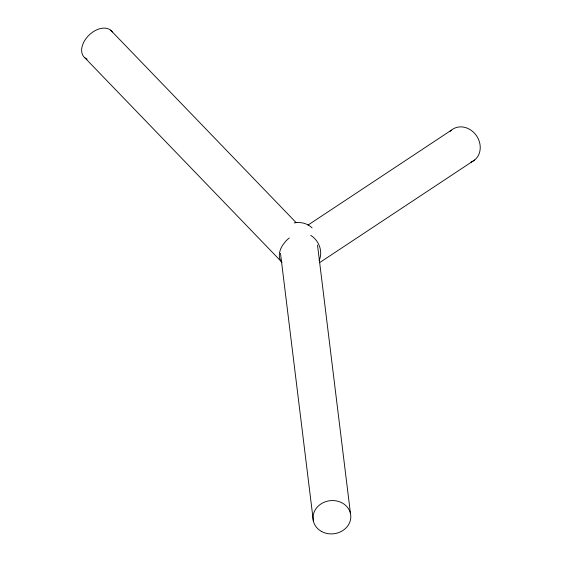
<?xml version="1.0" encoding="UTF-8"?>
<svg xmlns="http://www.w3.org/2000/svg" width="562" height="562" viewBox="0 0 562 562"><rect width="100%" height="100%" fill="white"/><g stroke="black" fill="none" stroke-linecap="round" stroke-linejoin="round"><path stroke-width="0.84" d="M307.969 225.116L451.405 130.152M319.574 262.665L474.721 159.952M110.616 30.144L296.139 222.608M84.96 57.9L282.04 262.349M317.516 245.088L350.477 513.584M280.487 253.265L313.343 520.89M281.478 261.843A18.939 12.483 -43.9 0 1 282.672 245.158L285.658 241.302A18.939 12.483 -43.9 0 1 289.311 237.972M87.131 59.158A18.939 12.483 -43.9 0 1 87.974 36.214A18.939 12.483 -43.9 0 1 112.288 31.936M294.214 222.91A18.939 16.642 -7 0 1 312.072 227.884M450.155 131.325A18.939 16.347 56.5 0 1 476.555 135.821A18.939 16.347 56.5 0 1 471.061 162.144M310.723 235.338A18.939 16.347 56.5 0 1 319.125 260.452M321.302 531.329A18.939 16.642 -7 0 0 350.772 517.918A18.939 16.642 -7 0 0 323.67 502.456A18.939 16.642 -7 0 0 321.302 531.329"/></g></svg>
